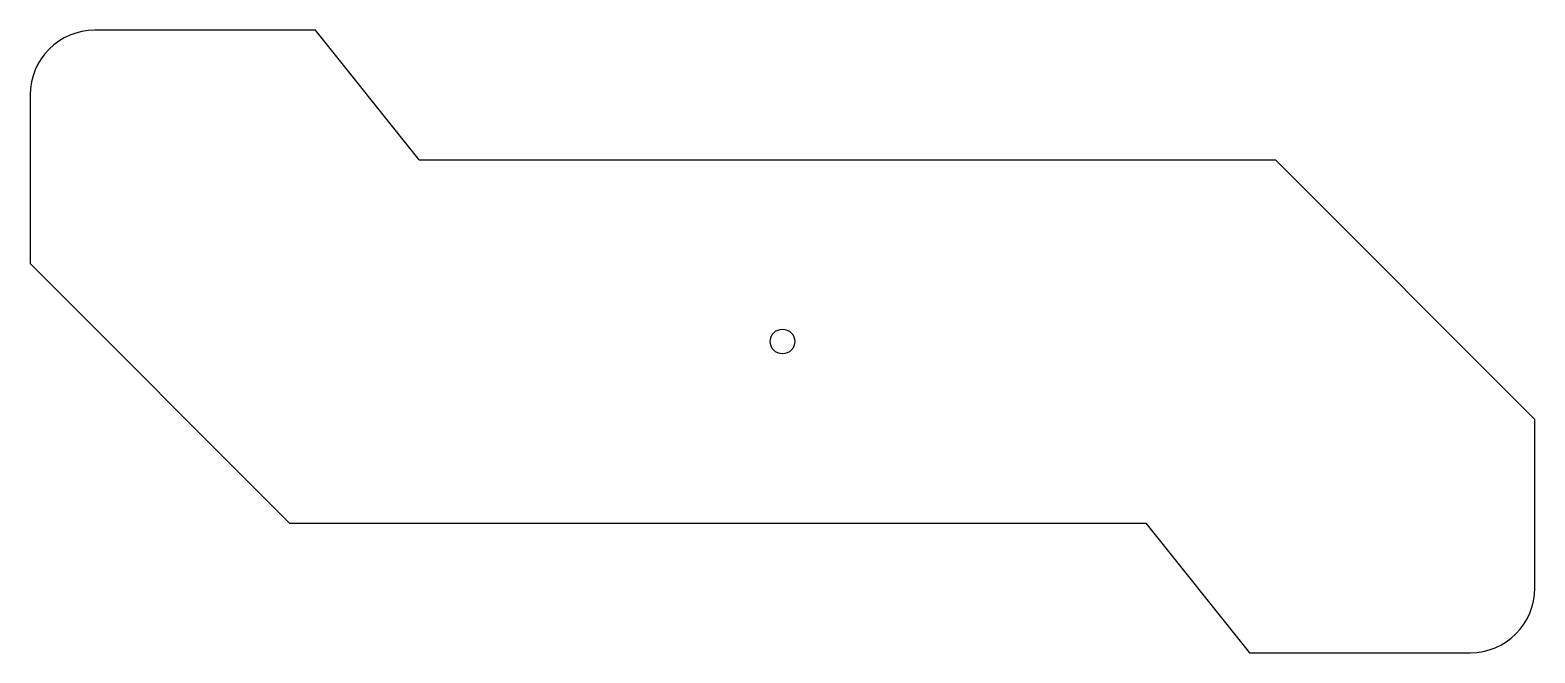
# Model space of a CAD drawing. Extents: x -58 to 58, y -24 to 24.
import ezdxf

# ---------------------------------------------------------------- set-up
doc = ezdxf.new("R2010")
doc.units = 0
doc.header["$MEASUREMENT"] = 0
doc.layers.add('VISIBLE', color=7, linetype='CONTINUOUS')

msp = doc.modelspace()

# ---------------------------------------------------------------- linework, layer by layer
at = {"layer": 'VISIBLE'}
for p, q in [((-36, 24), (-53, 24)), ((-28, 14), (-36, 24)), ((-58, 19), (-58, 6)), ((-28, 14), (38, 14)), ((58, -6), (38, 14)), ((-58, 6), (-38, -14)), ((58, -19), (58, -6)), ((-38, -14), (28, -14)), ((28, -14), (36, -24)), ((36, -24), (53, -24))]:
    msp.add_line(p, q, dxfattribs=at)
msp.add_circle((0, 0), 0.95, dxfattribs=at)
for centre, start, end in [((-53, 19), 90, 180), ((53, -19), 270, 0)]:
    msp.add_arc(centre, 5, start, end, dxfattribs=at)

doc.saveas('drawing.dxf')
